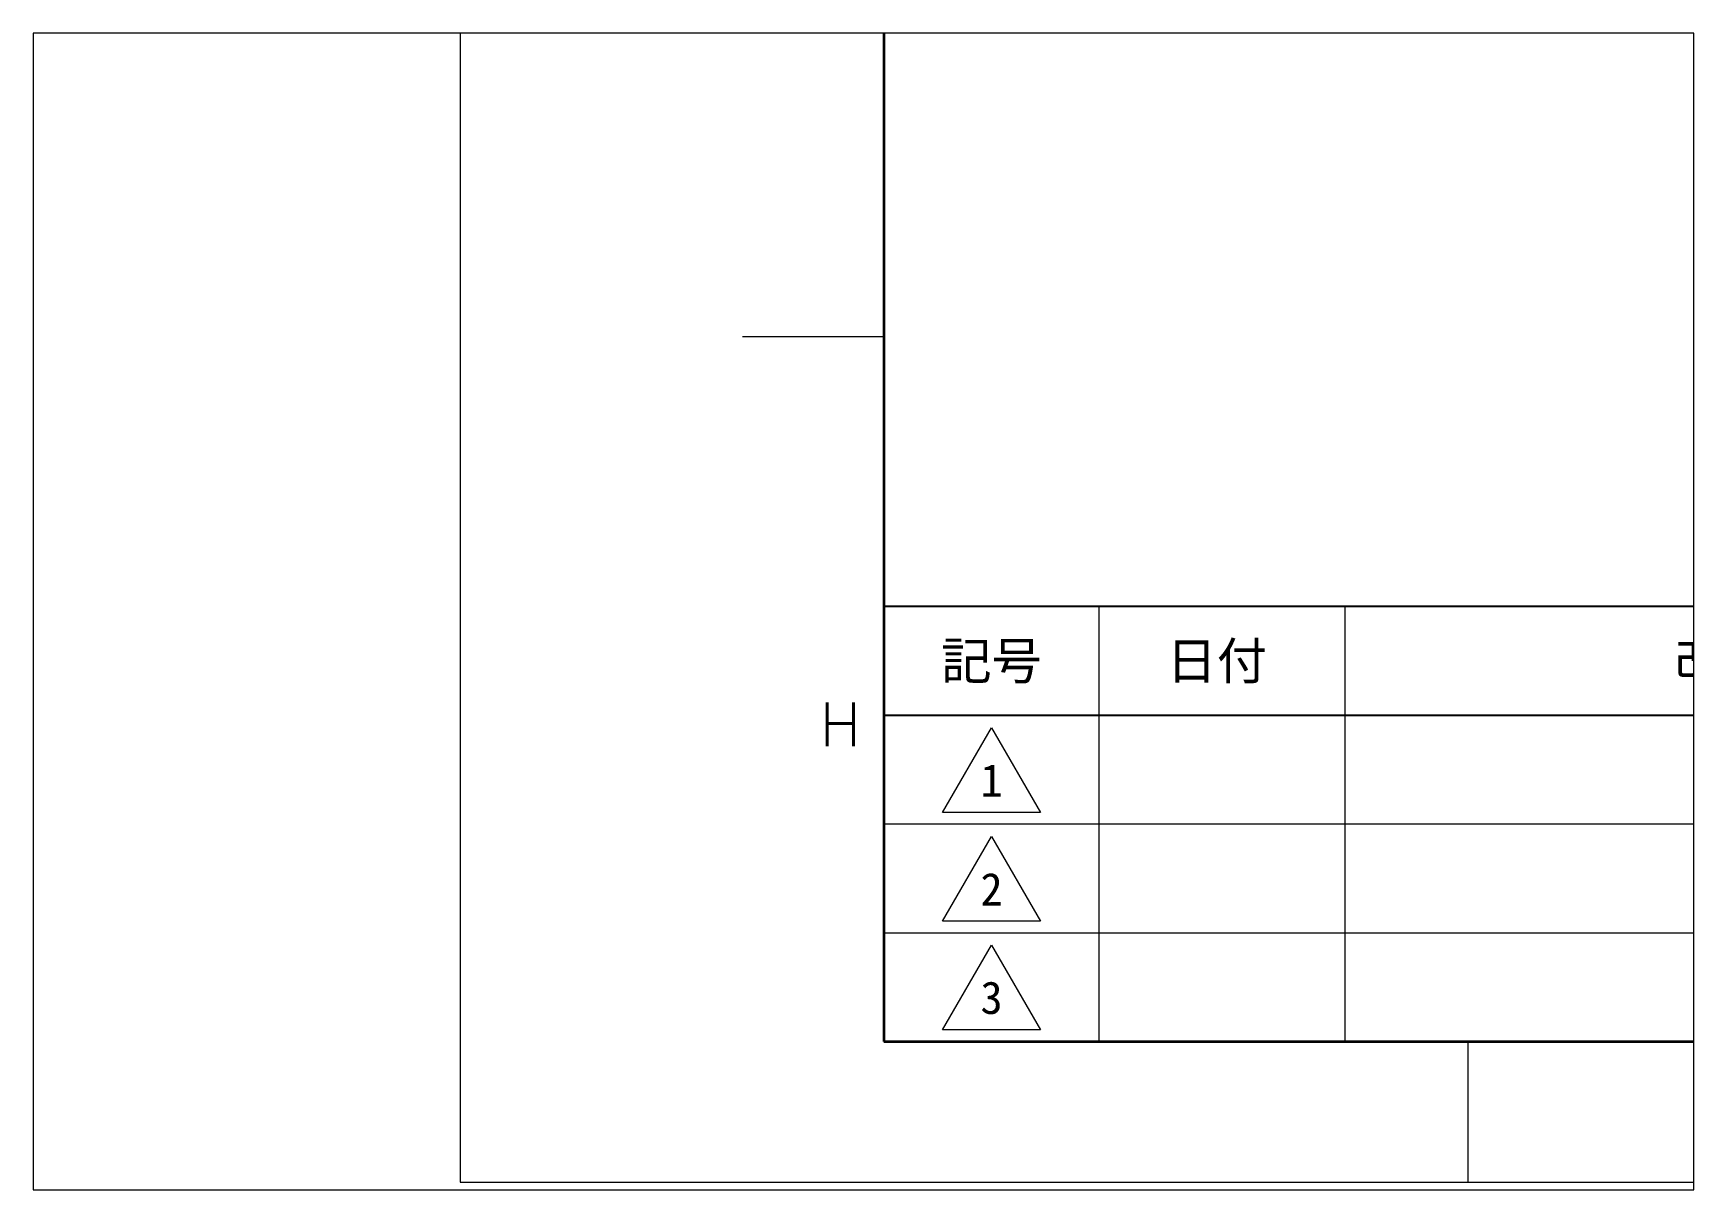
# Paper-space layout 'レイアウト1' of a CAD drawing. Header units: millimetres. Extents: x 29 to 258, y 20 to 179.
# The model-space entities are those that its viewports show. They can reach past a viewport. Long polylines and large blocks are cut down to what shows.
import ezdxf
from ezdxf import colors
from ezdxf.entities.mleader import LeaderData, LeaderLine
from ezdxf.enums import TextEntityAlignment as Align
from ezdxf.math import Vec2, Vec3

# ---------------------------------------------------------------- set-up
doc = ezdxf.new("R2010")
doc.units = ezdxf.units.MM
doc.header["$LTSCALE"] = 1.6
for name, color, linetype, lineweight in [('01_NORMAL', 7, 'Continuous', 25), ('08_DIM', 3, 'Continuous', 13), ('90_FRAME', 5, 'Continuous', 35)]:
    doc.layers.add(name, color=color, linetype=linetype, lineweight=lineweight)
doc.layers.add('91_BLANK', color=5, linetype='Continuous', lineweight=0, plot=False)
doc.styles.add('KSS_TXT', font='txt.shx', dxfattribs={"bigfont": 'extfont2.shx'})
doc.styles.add('MS_G', font='MS Gothic.ttf')
doc.styles.get("Standard").update_dxf_attribs({"font": 'txt.shx', "bigfont": 'extfont2.shx'})
doc.styles.add('表題用', font='MS PGothic.ttf')

# ---------------------------------------------------------------- blocks, each defined once
blk = doc.blocks.new('AM_BALLOON1')
at = {"transparency": 16777216}
blk.add_circle((0, 0), 5, dxfattribs=at)
blk.add_attdef('B_NUMBER', text='', height=3, dxfattribs=at).set_placement((0, 0), align=Align.MIDDLE_CENTER)
blk = doc.blocks.new('_OPEN')
at = {"color": 0, "linetype": 'ByBlock'}
for p, q in [((-1, 0.167), (0, 0)), ((0, 0), (-1, -0.167)), ((0, 0), (-1, 0))]:
    blk.add_line(p, q, dxfattribs=at)

msp = doc.modelspace()

# ---------------------------------------------------------------- linework, layer by layer
at = {"layer": '90_FRAME', "color": 4, "lineweight": 13}
for p, q in [((110.322, 219.928), (73.51, 219.928)), ((262.346, 0), (262.346, 36.647))]:
    msp.add_line(p, q, dxfattribs=at)
at = {"layer": '90_FRAME', "color": 0, "lineweight": 13}
for p, q in [((166.322, 36.647), (166.322, 149.79)), ((230.322, 36.647), (230.322, 149.79)), ((110.322, 93.219), (518.322, 93.219)), ((110.322, 64.933), (518.322, 64.933))]:
    msp.add_line(p, q, dxfattribs=at)
at = {"layer": '90_FRAME', "color": 0, "lineweight": 25}
msp.add_line((110.322, 121.504), (518.322, 121.504), dxfattribs=at)
at = {"layer": '90_FRAME'}
msp.add_lwpolyline([(110.322, 36.647), (2315.279, 36.647), (2315.279, 1613), (110.322, 1613)], close=True, dxfattribs=at)
at = {"layer": '90_FRAME', "color": 0, "lineweight": 25}
msp.add_lwpolyline([(110.322, 36.647), (518.322, 36.647), (518.322, 149.79), (110.322, 149.79)], close=True, dxfattribs=at)
at = {"layer": '90_FRAME', "color": 0, "lineweight": 13}
for points in [[(125.594, 96.223), (138.322, 118.269), (151.051, 96.223), (125.594, 96.223)], [(125.594, 67.937), (138.322, 89.984), (151.051, 67.937), (125.594, 67.937)], [(125.594, 39.652), (138.322, 61.698), (151.051, 39.652), (125.594, 39.652)]]:
    msp.add_lwpolyline(points, dxfattribs=at)
at = {"layer": '91_BLANK'}
msp.add_lwpolyline([(0, 0), (2352.09, 0), (2352.09, 1655.492), (0, 1655.492)], close=True, dxfattribs=at)

# ---------------------------------------------------------------- texts
at = {"layer": '90_FRAME', "color": 0, "style": '表題用'}
for s, p in [('記号', (138.322, 135.647)), ('日付', (196.948, 135.647))]:
    msp.add_text(s, height=9.6, dxfattribs=at).set_placement(p, align=Align.MIDDLE_CENTER)
msp.add_text('改訂内容', height=9.6, dxfattribs=at).set_placement((342.322, 135.647), align=Align.MIDDLE)
at = {"layer": '90_FRAME', "color": 0, "lineweight": 13, "style": 'KSS_TXT'}
msp.add_text('H', height=11.36, dxfattribs=at).set_placement((93.599, 119.111), align=Align.MIDDLE_LEFT)
at = {"layer": '90_FRAME', "color": 0, "lineweight": 13, "style": 'MS_G'}
for s, p in [('1', (138.322, 104.533)), ('2', (138.322, 76.247)), ('3', (138.322, 47.962))]:
    msp.add_text(s, height=8.486, dxfattribs=at).set_placement(p, align=Align.MIDDLE)

# ---------------------------------------------------------------- leaders
at = {"layer": '08_DIM'}
ml = msp.add_multileader_block('Standard', dxfattribs=at)
ml.set_content('AM_BALLOON1', color=256, scale=5)
ml.set_attribute('B_NUMBER', '97', width=0)
ml.set_leader_properties(color=256, linetype='ByLayer', lineweight=-1)
ml.set_arrow_properties(name='OPEN')
ml.build(insert=Vec2(0, 0))
ml.multileader.update_dxf_attribs({"leader_type": 0, "has_dogleg": 0, "text_right_attachment_type": 6, "dogleg_length": 0, "arrow_head_size": 10, "scale": 2.5, "block_connection_type": 1})
ctx = ml.context
ctx.base_point, ctx.scale, ctx.char_height, ctx.arrow_head_size, ctx.landing_gap_size, ctx.plane_origin = Vec3(659.506, 1143.577), 2.5, 20, 10, 10, Vec3(659.506, 1143.577)
ctx.right_attachment, ctx.attachment_type = 6, 1
notes = []
notes.append((ctx, [(0, (0, 0, 0), (0, 0), (1, 0), 1, [])]))
ctx.block.insert = Vec3(659.506, 1143.577)
for ctx, leaders in notes:
    for number, flags, end, landing, length, lines in leaders:
        leader = LeaderData()
        leader.index, (leader.has_last_leader_line, leader.has_dogleg_vector, leader.attachment_direction) = number, flags
        leader.last_leader_point, leader.dogleg_vector, leader.dogleg_length = Vec3(end), Vec3(landing), length
        for number, points, colour, breaks in lines:
            line = LeaderLine()
            line.index, line.vertices, line.color, line.breaks = number, Vec3.list(points), colors.encode_raw_color(colour), breaks
            leader.lines.append(line)
        ctx.leaders.append(leader)

psp = doc.layouts.new('レイアウト1')

# ---------------------------------------------------------------- viewports
at = {"layer": '01_NORMAL'}
psp.add_viewport(center=(143.2, 99.71), size=(229.12, 159.5289), view_center_point=(104.994, 148.5), view_height=300.88387, dxfattribs=at)

doc.saveas('drawing.dxf')
